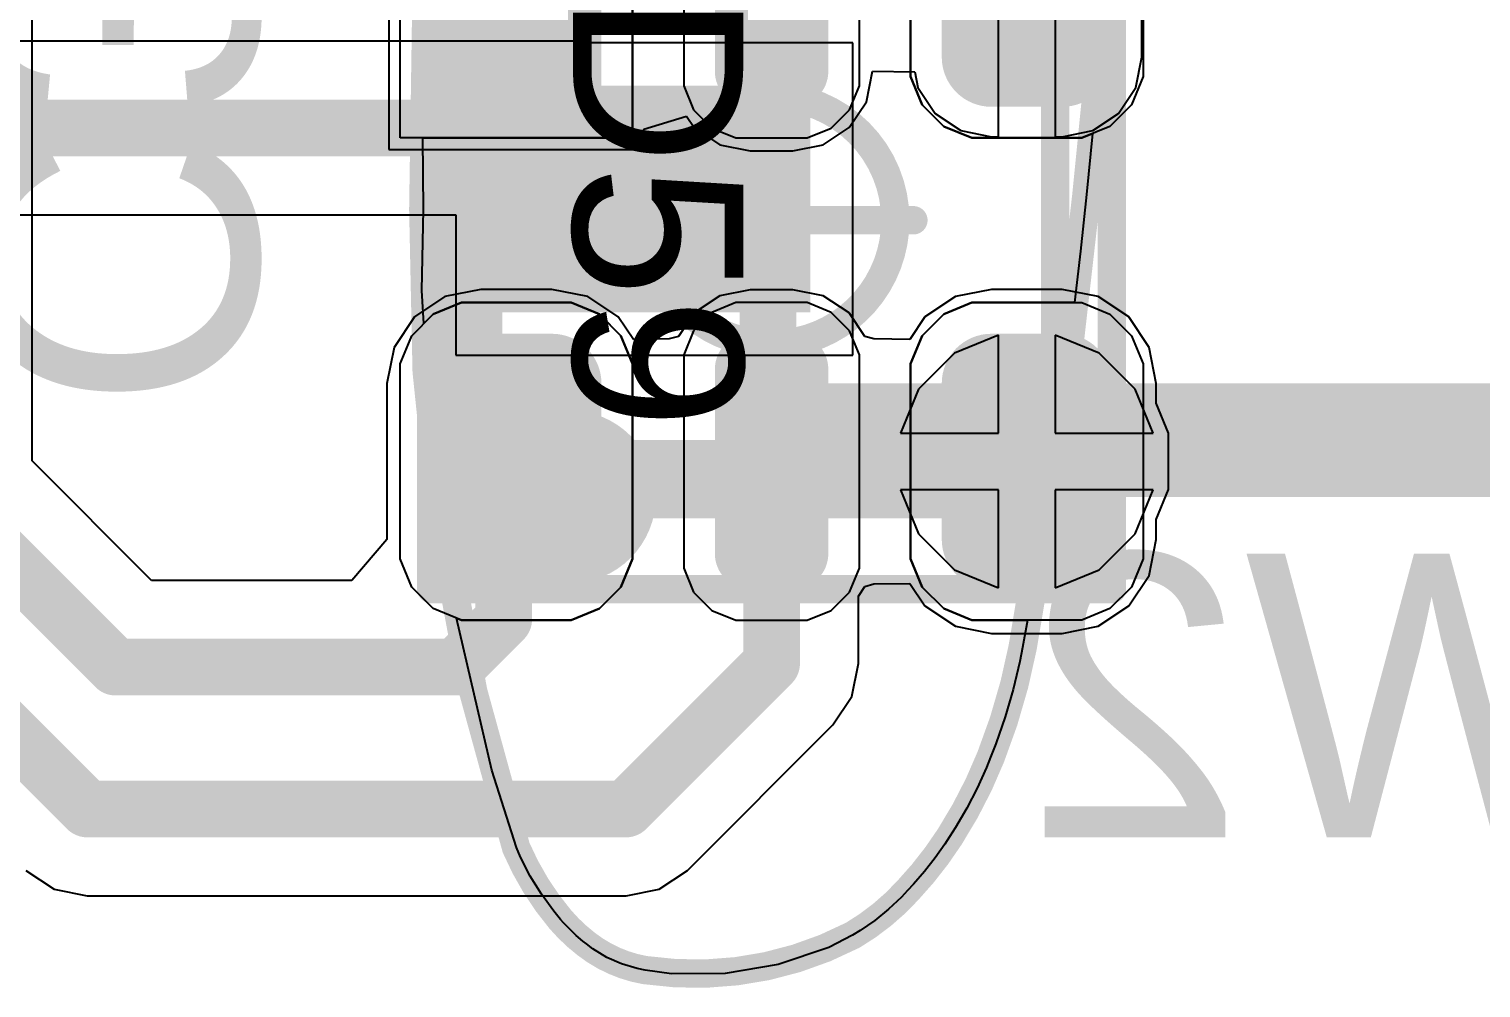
# Model space of a CAD drawing. Header units: inches. Extents: x -52 to 109, y 0 to 35.
# Drawn here: x 75.69 to 80.81, y 3.97 to 7.35 of the extents above; entities that cross this region are included whole.
import ezdxf

# ---------------------------------------------------------------- set-up
doc = ezdxf.new("R2010")
doc.units = ezdxf.units.IN
for name, color, linetype in [('Bottom 3D Body', 216, 'Continuous'), ('Bottom Courtyard', 56, 'Continuous'), ('Bottom Layer', 5, 'Continuous'), ('Bottom Overlay', 54, 'Continuous'), ('Bottom Paste', 16, 'Continuous'), ('Bottom Solder', 6, 'Continuous'), ('Mechanical 1', 6, 'Continuous'), ('Mechanical 4', 56, 'Continuous'), ('Top Component Outline', 56, 'Continuous'), ('Top Courtyard', 56, 'Continuous'), ('Top Layer', 1, 'Continuous'), ('Top Overlay', 2, 'Continuous'), ('Top Paste', 8, 'Continuous'), ('Top Solder', 216, 'Continuous'), ('Via Holes', 16, 'Continuous')]:
    doc.layers.add(name, color=color, linetype=linetype)
doc.styles.add('Arial', font='', dxfattribs={"height": 0.2})
doc.styles.get('Arial').set_extended_font_data('Arial')

# ---------------------------------------------------------------- blocks, each defined once
blk = doc.blocks.new('APA_RGB_LED_2020_386')
at = {"layer": 'Top Layer'}
h = blk.add_hatch(color=1, dxfattribs=at)
edge = h.paths.add_edge_path()
edge.add_arc((-1.125, 1.025), 0.125, 90, 180)
edge.add_line((-1.25, 1.025), (-1.25, 0.775))
edge.add_arc((-1.125, 0.775), 0.125, 180, 270)
edge.add_line((-1.125, 0.65), (-0.575, 0.65))
edge.add_arc((-0.575, 0.775), 0.125, 270, 360)
edge.add_line((-0.45, 0.775), (-0.45, 1.025))
edge.add_arc((-0.575, 1.025), 0.125, 0, 90)
edge.add_line((-0.575, 1.15), (-1.125, 1.15))
h = blk.add_hatch(color=1, dxfattribs=at)
edge = h.paths.add_edge_path()
edge.add_arc((0.575, 1.025), 0.125, 90, 180)
edge.add_line((0.45, 1.025), (0.45, 0.775))
edge.add_arc((0.575, 0.775), 0.125, 180, 270)
edge.add_line((0.575, 0.65), (1.125, 0.65))
edge.add_arc((1.125, 0.775), 0.125, 270, 360)
edge.add_line((1.25, 0.775), (1.25, 1.025))
edge.add_arc((1.125, 1.025), 0.125, 0, 90)
edge.add_line((1.125, 1.15), (0.575, 1.15))
h = blk.add_hatch(color=1, dxfattribs=at)
edge = h.paths.add_edge_path()
edge.add_arc((-1.175, 0.075), 0.075, 90, 180)
edge.add_line((-1.25, 0.075), (-1.25, -0.075))
edge.add_arc((-1.175, -0.075), 0.075, 180, 270)
edge.add_line((-1.175, -0.15), (-0.525, -0.15))
edge.add_arc((-0.525, -0.075), 0.075, 270, 360)
edge.add_line((-0.45, -0.075), (-0.45, 0.075))
edge.add_arc((-0.525, 0.075), 0.075, 0, 90)
edge.add_line((-0.525, 0.15), (-1.175, 0.15))
h = blk.add_hatch(color=1, dxfattribs=at)
edge = h.paths.add_edge_path()
edge.add_arc((0.525, 0.075), 0.075, 90, 180)
edge.add_line((0.45, 0.075), (0.45, -0.075))
edge.add_arc((0.525, -0.075), 0.075, 180, 270)
edge.add_line((0.525, -0.15), (1.175, -0.15))
edge.add_arc((1.175, -0.075), 0.075, 270, 360)
edge.add_line((1.25, -0.075), (1.25, 0.075))
edge.add_arc((1.175, 0.075), 0.075, 0, 90)
edge.add_line((1.175, 0.15), (0.525, 0.15))
blk.add_hatch(color=1, dxfattribs=at).paths.add_polyline_path([(-1.25, -0.65), (-0.45, -0.65), (-0.45, -1.15), (-1.25, -1.15)])
h = blk.add_hatch(color=1, dxfattribs=at)
edge = h.paths.add_edge_path()
edge.add_arc((0.575, -0.775), 0.125, 90, 180)
edge.add_line((0.45, -0.775), (0.45, -1.025))
edge.add_arc((0.575, -1.025), 0.125, 180, 270)
edge.add_line((0.575, -1.15), (1.125, -1.15))
edge.add_arc((1.125, -1.025), 0.125, 270, 360)
edge.add_line((1.25, -1.025), (1.25, -0.775))
edge.add_arc((1.125, -0.775), 0.125, 0, 90)
edge.add_line((1.125, -0.65), (0.575, -0.65))
at = {"layer": 'Top Paste'}
h = blk.add_hatch(color=8, dxfattribs=at)
edge = h.paths.add_edge_path()
edge.add_arc((-1.125, 1.025), 0.125, 90, 180)
edge.add_line((-1.25, 1.025), (-1.25, 0.775))
edge.add_arc((-1.125, 0.775), 0.125, 180, 270)
edge.add_line((-1.125, 0.65), (-0.575, 0.65))
edge.add_arc((-0.575, 0.775), 0.125, 270, 360)
edge.add_line((-0.45, 0.775), (-0.45, 1.025))
edge.add_arc((-0.575, 1.025), 0.125, 0, 90)
edge.add_line((-0.575, 1.15), (-1.125, 1.15))
h = blk.add_hatch(color=8, dxfattribs=at)
edge = h.paths.add_edge_path()
edge.add_arc((0.575, 1.025), 0.125, 90, 180)
edge.add_line((0.45, 1.025), (0.45, 0.775))
edge.add_arc((0.575, 0.775), 0.125, 180, 270)
edge.add_line((0.575, 0.65), (1.125, 0.65))
edge.add_arc((1.125, 0.775), 0.125, 270, 360)
edge.add_line((1.25, 0.775), (1.25, 1.025))
edge.add_arc((1.125, 1.025), 0.125, 0, 90)
edge.add_line((1.125, 1.15), (0.575, 1.15))
h = blk.add_hatch(color=8, dxfattribs=at)
edge = h.paths.add_edge_path()
edge.add_arc((-1.175, 0.075), 0.075, 90, 180)
edge.add_line((-1.25, 0.075), (-1.25, -0.075))
edge.add_arc((-1.175, -0.075), 0.075, 180, 270)
edge.add_line((-1.175, -0.15), (-0.525, -0.15))
edge.add_arc((-0.525, -0.075), 0.075, 270, 360)
edge.add_line((-0.45, -0.075), (-0.45, 0.075))
edge.add_arc((-0.525, 0.075), 0.075, 0, 90)
edge.add_line((-0.525, 0.15), (-1.175, 0.15))
h = blk.add_hatch(color=8, dxfattribs=at)
edge = h.paths.add_edge_path()
edge.add_arc((0.525, 0.075), 0.075, 90, 180)
edge.add_line((0.45, 0.075), (0.45, -0.075))
edge.add_arc((0.525, -0.075), 0.075, 180, 270)
edge.add_line((0.525, -0.15), (1.175, -0.15))
edge.add_arc((1.175, -0.075), 0.075, 270, 360)
edge.add_line((1.25, -0.075), (1.25, 0.075))
edge.add_arc((1.175, 0.075), 0.075, 0, 90)
edge.add_line((1.175, 0.15), (0.525, 0.15))
blk.add_hatch(color=8, dxfattribs=at).paths.add_polyline_path([(-1.25, -0.65), (-0.45, -0.65), (-0.45, -1.15), (-1.25, -1.15)])
h = blk.add_hatch(color=8, dxfattribs=at)
edge = h.paths.add_edge_path()
edge.add_arc((0.575, -0.775), 0.125, 90, 180)
edge.add_line((0.45, -0.775), (0.45, -1.025))
edge.add_arc((0.575, -1.025), 0.125, 180, 270)
edge.add_line((0.575, -1.15), (1.125, -1.15))
edge.add_arc((1.125, -1.025), 0.125, 270, 360)
edge.add_line((1.25, -1.025), (1.25, -0.775))
edge.add_arc((1.125, -0.775), 0.125, 0, 90)
edge.add_line((1.125, -0.65), (0.575, -0.65))
at = {"layer": 'Top Solder'}
h = blk.add_hatch(color=216, dxfattribs=at)
edge = h.paths.add_edge_path()
edge.add_arc((-1.125, 1.025), 0.175, 90, 180)
edge.add_line((-1.3, 1.025), (-1.3, 0.775))
edge.add_arc((-1.125, 0.775), 0.175, 180, 270)
edge.add_line((-1.125, 0.6), (-0.575, 0.6))
edge.add_arc((-0.575, 0.775), 0.175, 270, 360)
edge.add_line((-0.4, 0.775), (-0.4, 1.025))
edge.add_arc((-0.575, 1.025), 0.175, 0, 90)
edge.add_line((-0.575, 1.2), (-1.125, 1.2))
h = blk.add_hatch(color=216, dxfattribs=at)
edge = h.paths.add_edge_path()
edge.add_arc((0.575, 1.025), 0.175, 90, 180)
edge.add_line((0.4, 1.025), (0.4, 0.775))
edge.add_arc((0.575, 0.775), 0.175, 180, 270)
edge.add_line((0.575, 0.6), (1.125, 0.6))
edge.add_arc((1.125, 0.775), 0.175, 270, 360)
edge.add_line((1.3, 0.775), (1.3, 1.025))
edge.add_arc((1.125, 1.025), 0.175, 0, 90)
edge.add_line((1.125, 1.2), (0.575, 1.2))
h = blk.add_hatch(color=216, dxfattribs=at)
edge = h.paths.add_edge_path()
edge.add_arc((-1.175, 0.075), 0.125, 90, 180)
edge.add_line((-1.3, 0.075), (-1.3, -0.075))
edge.add_arc((-1.175, -0.075), 0.125, 180, 270)
edge.add_line((-1.175, -0.2), (-0.525, -0.2))
edge.add_arc((-0.525, -0.075), 0.125, 270, 360)
edge.add_line((-0.4, -0.075), (-0.4, 0.075))
edge.add_arc((-0.525, 0.075), 0.125, 0, 90)
edge.add_line((-0.525, 0.2), (-1.175, 0.2))
h = blk.add_hatch(color=216, dxfattribs=at)
edge = h.paths.add_edge_path()
edge.add_arc((0.525, 0.075), 0.125, 90, 180)
edge.add_line((0.4, 0.075), (0.4, -0.075))
edge.add_arc((0.525, -0.075), 0.125, 180, 270)
edge.add_line((0.525, -0.2), (1.175, -0.2))
edge.add_arc((1.175, -0.075), 0.125, 270, 360)
edge.add_line((1.3, -0.075), (1.3, 0.075))
edge.add_arc((1.175, 0.075), 0.125, 0, 90)
edge.add_line((1.175, 0.2), (0.525, 0.2))
blk.add_hatch(color=216, dxfattribs=at).paths.add_polyline_path([(-1.3, -0.6), (-0.4, -0.6), (-0.4, -1.2), (-1.3, -1.2)])
h = blk.add_hatch(color=216, dxfattribs=at)
edge = h.paths.add_edge_path()
edge.add_arc((0.575, -0.775), 0.175, 90, 180)
edge.add_line((0.4, -0.775), (0.4, -1.025))
edge.add_arc((0.575, -1.025), 0.175, 180, 270)
edge.add_line((0.575, -1.2), (1.125, -1.2))
edge.add_arc((1.125, -1.025), 0.175, 270, 360)
edge.add_line((1.3, -1.025), (1.3, -0.775))
edge.add_arc((1.125, -0.775), 0.175, 0, 90)
edge.add_line((1.125, -0.6), (0.575, -0.6))
at = {"layer": 'Top Component Outline'}
for points in [[(1, 1, 0.1, 0.1, 0), (-1, 1, 0.1, 0.1, 0)], [(-1, -1, 0.1, 0.1, 0), (-1, 1, 0.1, 0.1, 0)], [(1, -1, 0.1, 0.1, 0), (1, 1, 0.1, 0.1, 0)], [(1, -1, 0.1, 0.1, 0), (-1, -1, 0.1, 0.1, 0)]]:
    blk.add_lwpolyline(points, format="xyseb", dxfattribs=at)
for points in [[(-1.025, 1, 0.05, 0.05, 1), (-0.975, 1, 0.05, 0.05, 1)], [(-1.025, 1, 0.05, 0.05, 1), (-0.975, 1, 0.05, 0.05, 1)], [(0.975, 1, 0.05, 0.05, 1), (1.025, 1, 0.05, 0.05, 1)], [(0.975, 1, 0.05, 0.05, 1), (1.025, 1, 0.05, 0.05, 1)], [(-1.025, -1, 0.05, 0.05, 1), (-0.975, -1, 0.05, 0.05, 1)], [(-1.025, -1, 0.05, 0.05, 1), (-0.975, -1, 0.05, 0.05, 1)], [(0.975, -1, 0.05, 0.05, 1), (1.025, -1, 0.05, 0.05, 1)], [(0.975, -1, 0.05, 0.05, 1), (1.025, -1, 0.05, 0.05, 1)]]:
    blk.add_lwpolyline(points, format="xyseb", close=True, dxfattribs=at)
at = {"layer": 'Top Courtyard'}
for points in [[(-1.3, -1.2, 0.1, 0.1, 0), (-1.3, 1.2, 0.1, 0.1, 0)], [(1.3, 1.2, 0.1, 0.1, 0), (-1.3, 1.2, 0.1, 0.1, 0)], [(1.3, -1.2, 0.1, 0.1, 0), (1.3, 1.2, 0.1, 0.1, 0)], [(0, -0.5, 0.1, 0.1, 0), (0, 0.5, 0.1, 0.1, 0)], [(0.5, 0, 0.1, 0.1, 0), (-0.5, 0, 0.1, 0.1, 0)], [(1.3, -1.2, 0.1, 0.1, 0), (-1.3, -1.2, 0.1, 0.1, 0)]]:
    blk.add_lwpolyline(points, format="xyseb", dxfattribs=at)
for points in [[(-1.325, 1.2, 0.05, 0.05, 1), (-1.275, 1.2, 0.05, 0.05, 1)], [(-1.325, 1.2, 0.05, 0.05, 1), (-1.275, 1.2, 0.05, 0.05, 1)], [(1.275, 1.2, 0.05, 0.05, 1), (1.325, 1.2, 0.05, 0.05, 1)], [(1.275, 1.2, 0.05, 0.05, 1), (1.325, 1.2, 0.05, 0.05, 1)], [(-0.025, 0.5, 0.05, 0.05, 1), (0.025, 0.5, 0.05, 0.05, 1)], [(-0.525, 0, 0.05, 0.05, 1), (-0.475, 0, 0.05, 0.05, 1)], [(0.475, 0, 0.05, 0.05, 1), (0.525, 0, 0.05, 0.05, 1)], [(-0.025, -0.5, 0.05, 0.05, 1), (0.025, -0.5, 0.05, 0.05, 1)], [(-1.325, -1.2, 0.05, 0.05, 1), (-1.275, -1.2, 0.05, 0.05, 1)], [(-1.325, -1.2, 0.05, 0.05, 1), (-1.275, -1.2, 0.05, 0.05, 1)], [(1.275, -1.2, 0.05, 0.05, 1), (1.325, -1.2, 0.05, 0.05, 1)], [(1.275, -1.2, 0.05, 0.05, 1), (1.325, -1.2, 0.05, 0.05, 1)]]:
    blk.add_lwpolyline(points, format="xyseb", close=True, dxfattribs=at)
at = {"layer": 'Top Overlay'}
for p, q in [((-1.2929, 1.2689), (-1.1937, 1.31)), ((-1.1937, 1.31), (-1.14, 1.31)), ((-1.14, 1.31), (-1.14, 1.31)), ((-1.14, 1.31), (-0.56, 1.31)), ((-0.56, 1.31), (-0.5063, 1.31)), ((-0.5063, 1.31), (-0.4071, 1.2689)), ((0.4071, 1.2689), (0.5063, 1.31)), ((0.5063, 1.31), (0.56, 1.31)), ((0.56, 1.31), (0.56, 1.31)), ((0.56, 1.31), (1.14, 1.31)), ((1.14, 1.31), (1.1937, 1.31)), ((1.1937, 1.31), (1.2929, 1.2689)), ((-1.3689, 1.1929), (-1.2929, 1.2689)), ((-0.4071, 1.2689), (-0.3311, 1.1929)), ((0.3311, 1.1929), (0.4071, 1.2689)), ((1.2929, 1.2689), (1.3689, 1.1929)), ((-1.41, 1.0937), (-1.3689, 1.1929)), ((-0.3311, 1.1929), (-0.29, 1.0937)), ((0.29, 1.0937), (0.3311, 1.1929)), ((1.3689, 1.1929), (1.41, 1.0937)), ((-1.41, 1.04), (-1.41, 1.0937)), ((-0.29, 1.0937), (-0.29, 1.04)), ((0.29, 1.04), (0.29, 1.0937)), ((1.41, 1.0937), (1.41, 1.04)), ((-1.41, 0.76), (-1.41, 1.04)), ((-0.29, 1.04), (-0.29, 1.04)), ((-0.29, 1.04), (-0.29, 0.76)), ((0.29, 0.76), (0.29, 1.04)), ((1.41, 1.04), (1.41, 1.04)), ((1.41, 1.04), (1.41, 0.76)), ((-1.41, 0.76), (-1.41, 0.76)), ((-1.41, 0.7063), (-1.41, 0.76)), ((-0.29, 0.76), (-0.29, 0.7063)), ((0.29, 0.76), (0.29, 0.76)), ((0.29, 0.7063), (0.29, 0.76)), ((1.41, 0.76), (1.41, 0.7063)), ((-1.3689, 0.6071), (-1.41, 0.7063)), ((-0.29, 0.7063), (-0.3311, 0.6071)), ((0.3311, 0.6071), (0.29, 0.7063)), ((1.41, 0.7063), (1.3689, 0.6071)), ((-1.2929, 0.5311), (-1.3689, 0.6071)), ((-0.3311, 0.6071), (-0.4071, 0.5311)), ((0.4071, 0.5311), (0.3311, 0.6071)), ((1.3689, 0.6071), (1.2929, 0.5311)), ((-1.1937, 0.49), (-1.2929, 0.5311)), ((-0.4071, 0.5311), (-0.5063, 0.49)), ((0.5063, 0.49), (0.4071, 0.5311)), ((1.2929, 0.5311), (1.1937, 0.49)), ((-1.14, 0.49), (-1.1937, 0.49)), ((-0.56, 0.49), (-1.14, 0.49)), ((-0.5063, 0.49), (-0.56, 0.49)), ((-0.56, 0.49), (-0.56, 0.49)), ((0.56, 0.49), (0.5063, 0.49)), ((1.14, 0.49), (0.56, 0.49)), ((1.1937, 0.49), (1.14, 0.49)), ((1.14, 0.49), (1.14, 0.49)), ((-1.2258, 0.31), (-1.3103, 0.275)), ((-1.18, 0.31), (-1.2258, 0.31)), ((-0.52, 0.31), (-1.18, 0.31)), ((-0.4742, 0.31), (-0.52, 0.31)), ((-0.52, 0.31), (-0.52, 0.31)), ((-0.3897, 0.275), (-0.4742, 0.31)), ((0.4743, 0.31), (0.3897, 0.275)), ((0.52, 0.31), (0.4743, 0.31)), ((1.18, 0.31), (0.52, 0.31)), ((1.2258, 0.31), (1.18, 0.31)), ((1.18, 0.31), (1.18, 0.31)), ((1.3103, 0.275), (1.2258, 0.31)), ((-1.3103, 0.275), (-1.375, 0.2103)), ((-0.325, 0.2103), (-0.3897, 0.275)), ((0.3897, 0.275), (0.325, 0.2103)), ((1.375, 0.2103), (1.3103, 0.275)), ((-1.375, 0.2103), (-1.41, 0.1257)), ((-0.29, 0.1257), (-0.325, 0.2103)), ((0.325, 0.2103), (0.29, 0.1257)), ((1.41, 0.1257), (1.375, 0.2103)), ((-1.41, 0.1257), (-1.41, 0.08)), ((-0.29, 0.08), (-0.29, 0.1257)), ((0.29, 0.1257), (0.29, 0.08)), ((1.41, 0.08), (1.41, 0.1257)), ((-1.41, 0.08), (-1.41, -0.08)), ((-1.41, 0.08), (-1.41, 0.08)), ((-0.29, -0.08), (-0.29, 0.08)), ((0.29, 0.08), (0.29, -0.08)), ((0.29, 0.08), (0.29, 0.08)), ((1.41, -0.08), (1.41, 0.08)), ((-1.41, -0.08), (-1.41, -0.1258)), ((-0.29, -0.1258), (-0.29, -0.08)), ((-0.29, -0.08), (-0.29, -0.08)), ((0.29, -0.08), (0.29, -0.1258)), ((1.41, -0.1258), (1.41, -0.08)), ((1.41, -0.08), (1.41, -0.08)), ((-1.41, -0.1258), (-1.375, -0.2103)), ((-0.325, -0.2103), (-0.29, -0.1258)), ((0.29, -0.1258), (0.325, -0.2103)), ((1.375, -0.2103), (1.41, -0.1258)), ((-1.375, -0.2103), (-1.3103, -0.275)), ((-0.3897, -0.275), (-0.325, -0.2103)), ((0.325, -0.2103), (0.3897, -0.275)), ((1.3103, -0.275), (1.375, -0.2103)), ((-1.3103, -0.275), (-1.2258, -0.31)), ((-0.4742, -0.31), (-0.3897, -0.275)), ((0.3897, -0.275), (0.4743, -0.31)), ((1.2258, -0.31), (1.3103, -0.275)), ((-1.2258, -0.31), (-1.18, -0.31)), ((-1.18, -0.31), (-1.18, -0.31)), ((-1.18, -0.31), (-0.52, -0.31)), ((-0.52, -0.31), (-0.4742, -0.31)), ((0.4743, -0.31), (0.52, -0.31)), ((0.52, -0.31), (0.52, -0.31)), ((0.52, -0.31), (1.18, -0.31)), ((1.18, -0.31), (1.2258, -0.31)), ((-1.41, -1.31), (-1.41, -0.49)), ((-1.41, -0.49), (-0.29, -0.49)), ((-0.29, -0.49), (-0.29, -1.31)), ((0.4071, -0.5311), (0.5063, -0.49)), ((0.5063, -0.49), (0.56, -0.49)), ((0.56, -0.49), (0.56, -0.49)), ((0.56, -0.49), (1.14, -0.49)), ((1.14, -0.49), (1.1937, -0.49)), ((1.1937, -0.49), (1.2929, -0.5311)), ((0.3311, -0.6071), (0.4071, -0.5311)), ((1.2929, -0.5311), (1.3689, -0.6071)), ((0.29, -0.7063), (0.3311, -0.6071)), ((1.3689, -0.6071), (1.41, -0.7063)), ((0.29, -0.76), (0.29, -0.7063)), ((1.41, -0.7063), (1.41, -0.76)), ((0.29, -1.04), (0.29, -0.76)), ((1.41, -0.76), (1.41, -0.76)), ((1.41, -0.76), (1.41, -1.04)), ((0.29, -1.04), (0.29, -1.04)), ((0.29, -1.0937), (0.29, -1.04)), ((1.41, -1.04), (1.41, -1.0937)), ((0.3311, -1.1929), (0.29, -1.0937)), ((1.41, -1.0937), (1.3689, -1.1929)), ((0.4071, -1.2689), (0.3311, -1.1929)), ((1.3689, -1.1929), (1.2929, -1.2689)), ((0.5063, -1.31), (0.4071, -1.2689)), ((1.2929, -1.2689), (1.1937, -1.31)), ((-0.29, -1.31), (-1.41, -1.31)), ((0.56, -1.31), (0.5063, -1.31)), ((1.14, -1.31), (0.56, -1.31)), ((1.1937, -1.31), (1.14, -1.31)), ((1.14, -1.31), (1.14, -1.31))]:
    blk.add_line(p, q, dxfattribs=at)
at = {"layer": 'Top Courtyard', "style": 'Arial'}
blk.add_text('D59', height=0.6, dxfattribs=at).set_placement((-0.8, -0.7))
blk = doc.blocks.new('PTS526_SK15_SMTR2_LFS_B_437')
at = {"layer": 'Bottom Layer'}
blk.add_hatch(color=5, dxfattribs=at).paths.add_polyline_path([(-3.5, -1.5), (-2.5, -1.5), (-2.5, -2.2), (-3.5, -2.2)])
at = {"layer": 'Bottom Paste'}
blk.add_hatch(color=16, dxfattribs=at).paths.add_polyline_path([(-3.5, -1.5), (-2.5, -1.5), (-2.5, -2.2), (-3.5, -2.2)])
at = {"layer": 'Bottom Solder'}
blk.add_hatch(color=6, dxfattribs=at).paths.add_polyline_path([(-3.55, -1.45), (-2.45, -1.45), (-2.45, -2.25), (-3.55, -2.25)])
at = {"layer": 'Bottom 3D Body'}
for points in [[(-2.6, -2.6, 0.2, 0.2, 0), (-2.6, 2.6, 0.2, 0.2, 0)], [(-2.6, -2.6, 0.2, 0.2, 0), (2.6, -2.6, 0.2, 0.2, 0)]]:
    blk.add_lwpolyline(points, format="xyseb", dxfattribs=at)
blk.add_lwpolyline([(-2.65, -2.6, 0.1, 0.1, 1), (-2.55, -2.6, 0.1, 0.1, 1)], format="xyseb", close=True, dxfattribs=at)
blk.add_lwpolyline([(-2.65, -2.6, 0.1, 0.1, 1), (-2.55, -2.6, 0.1, 0.1, 1)], format="xyseb", close=True, dxfattribs=at)
at = {"layer": 'Bottom Courtyard'}
for points in [[(-3.7, -2.8, 0.2, 0.2, 0), (-3.7, 2.8, 0.2, 0.2, 0)], [(-3.7, -2.8, 0.2, 0.2, 0), (3.7, -2.8, 0.2, 0.2, 0)]]:
    blk.add_lwpolyline(points, format="xyseb", dxfattribs=at)
blk.add_lwpolyline([(-3.75, -2.8, 0.1, 0.1, 1), (-3.65, -2.8, 0.1, 0.1, 1)], format="xyseb", close=True, dxfattribs=at)
blk.add_lwpolyline([(-3.75, -2.8, 0.1, 0.1, 1), (-3.65, -2.8, 0.1, 0.1, 1)], format="xyseb", close=True, dxfattribs=at)
at = {"layer": 'Bottom Overlay'}
blk.add_lwpolyline([(-2.6, -2.6, 0.2, 0.2, 0), (2.6, -2.6, 0.2, 0.2, 0)], format="xyseb", dxfattribs=at)
for points in [[(-2.65, -2.6, 0.1, 0.1, 1), (-2.55, -2.6, 0.1, 0.1, 1)], [(-3.15, -2.9, 0.31, 0.31, 1), (-3.45, -2.9, 0.31, 0.31, 1)], [(-3.5275, -2.9, 0.155, 0.155, 1), (-3.3725, -2.9, 0.155, 0.155, 1)], [(-3.2275, -2.9, 0.155, 0.155, 1), (-3.0725, -2.9, 0.155, 0.155, 1)]]:
    blk.add_lwpolyline(points, format="xyseb", close=True, dxfattribs=at)

msp = doc.modelspace()

# ---------------------------------------------------------------- hatches: boundary and pattern name
at = {"layer": 'Bottom Layer'}
h = msp.add_hatch(color=5, dxfattribs=at)
edge = h.paths.add_edge_path()
edge.add_arc((79.2131, 5.825), 0.3, 0, 360)
at = {"layer": 'Top Layer'}
h = msp.add_hatch(color=1, dxfattribs=at)
edge = h.paths.add_edge_path()
edge.add_arc((79.2131, 5.825), 0.3, 0, 360)
at = {"layer": 'Via Holes'}
h = msp.add_hatch(color=7, dxfattribs=at)
edge = h.paths.add_edge_path()
edge.add_arc((79.2131, 5.825), 0.15, 0, 360)

# ---------------------------------------------------------------- linework, layer by layer
at = {"layer": 'Bottom Layer'}
for p, q in [((77.65, 7.3059), (73.1684, 7.3059)), ((77.6796, 7.3), (77.65, 7.3059)), ((77.65, 7.3059), (77.65, 7.3059)), ((78.6, 7.3), (77.6796, 7.3)), ((78.6, 6.2), (78.6, 7.3)), ((73.2951, 6.6941), (77.2, 6.6941)), ((77.2, 6.6941), (77.2, 6.2)), ((79.1131, 6.2706), (78.9582, 6.2065)), ((79.1131, 5.925), (79.1131, 6.2706)), ((79.468, 6.2065), (79.3131, 6.2706)), ((79.3131, 6.2706), (79.3131, 5.925)), ((77.2, 6.2), (78.6, 6.2)), ((78.9582, 6.2065), (78.8316, 6.0799)), ((79.5946, 6.0799), (79.468, 6.2065)), ((78.8316, 6.0799), (78.7675, 5.925)), ((79.6588, 5.925), (79.5946, 6.0799)), ((78.7675, 5.925), (79.1131, 5.925)), ((79.3131, 5.925), (79.6588, 5.925)), ((79.1131, 5.725), (78.7675, 5.725)), ((78.7675, 5.725), (78.8316, 5.5701)), ((79.1131, 5.3793), (79.1131, 5.725)), ((79.6588, 5.725), (79.3131, 5.725)), ((79.3131, 5.725), (79.3131, 5.3793)), ((79.5946, 5.5701), (79.6588, 5.725)), ((78.8316, 5.5701), (78.9582, 5.4435)), ((79.468, 5.4435), (79.5946, 5.5701)), ((78.9582, 5.4435), (79.1131, 5.3793)), ((79.3131, 5.3793), (79.468, 5.4435))]:
    msp.add_line(p, q, dxfattribs=at)
for points in [[(73.1684, 7, 0.2, 0.2, 0), (77.65, 7, 0.2, 0.2, 0)], [(77.65, 7, 0.2, 0.2, 0), (77.9, 6.75, 0.2, 0.2, 0)]]:
    msp.add_lwpolyline(points, format="xyseb", dxfattribs=at)
for points in [[(77.6, 7, 0.1, 0.1, 1), (77.7, 7, 0.1, 0.1, 1)], [(77.6, 7, 0.1, 0.1, 1), (77.7, 7, 0.1, 0.1, 1)], [(77.85, 6.75, 0.1, 0.1, 1), (77.95, 6.75, 0.1, 0.1, 1)]]:
    msp.add_lwpolyline(points, format="xyseb", close=True, dxfattribs=at)
at = {"layer": 'Mechanical 1'}
for points in [[(77.9099, 6.842, 0.1, 0.1, -0.303348), (78.3131, 7.1115, 0.1, 0.1, 0)], [(78.3131, 7.1115, 0.1, 0.1, -0.198912), (78.6218, 6.9836, 0.1, 0.1, 0)], [(78.6218, 6.9836, 0.1, 0.1, -0.198912), (78.7496, 6.675, 0.1, 0.1, 0)], [(78.0045, 6.3663, 0.1, 0.1, -0.303347), (77.9099, 6.842, 0.1, 0.1, 0)], [(78.7496, 6.675, 0.1, 0.1, -0.303347), (78.4802, 6.2717, 0.1, 0.1, 0)], [(78.4802, 6.2717, 0.1, 0.1, -0.303348), (78.0045, 6.3663, 0.1, 0.1, 0)]]:
    msp.add_lwpolyline(points, format="xyseb", dxfattribs=at)
for points in [[(78.2881, 7.1115, 0.05, 0.05, 1), (78.3381, 7.1115, 0.05, 0.05, 1)], [(78.2881, 7.1115, 0.05, 0.05, 1), (78.3381, 7.1115, 0.05, 0.05, 1)], [(78.5968, 6.9836, 0.05, 0.05, 1), (78.6468, 6.9836, 0.05, 0.05, 1)], [(78.5968, 6.9836, 0.05, 0.05, 1), (78.6468, 6.9836, 0.05, 0.05, 1)], [(77.8849, 6.842, 0.05, 0.05, 1), (77.9349, 6.842, 0.05, 0.05, 1)], [(77.8849, 6.842, 0.05, 0.05, 1), (77.9349, 6.842, 0.05, 0.05, 1)], [(78.7246, 6.675, 0.05, 0.05, 1), (78.7746, 6.675, 0.05, 0.05, 1)], [(78.7246, 6.675, 0.05, 0.05, 1), (78.7746, 6.675, 0.05, 0.05, 1)], [(77.9795, 6.3663, 0.05, 0.05, 1), (78.0295, 6.3663, 0.05, 0.05, 1)], [(77.9795, 6.3663, 0.05, 0.05, 1), (78.0295, 6.3663, 0.05, 0.05, 1)], [(78.4552, 6.2717, 0.05, 0.05, 1), (78.5052, 6.2717, 0.05, 0.05, 1)], [(78.4552, 6.2717, 0.05, 0.05, 1), (78.5052, 6.2717, 0.05, 0.05, 1)]]:
    msp.add_lwpolyline(points, format="xyseb", close=True, dxfattribs=at)
at = {"layer": 'Mechanical 4'}
for points in [[(77.085, 6.7125, 0.1, 0.1, -0.036586), (77.5661, 14.2637, 0.1, 0.1, 0)], [(79.4235, 6.7668, 0.1, 0.1, 0), (79.5205, 7.7416, 0.1, 0.1, 0)], [(79.4235, 6.7668, 0.1, 0.1, -0.019932), (79.1985, 5.1702, 0.1, 0.1, 0)], [(77.4123, 4.4635, 0.1, 0.1, -0.082635), (77.085, 6.7125, 0.1, 0.1, 0)], [(79.1985, 5.1702, 0.1, 0.1, -0.047117), (79.0859, 4.7833, 0.1, 0.1, 0)], [(79.0859, 4.7833, 0.1, 0.1, -0.048345), (78.9412, 4.5019, 0.1, 0.1, 0)], [(77.5686, 4.2101, 0.1, 0.1, -0.073772), (77.4123, 4.4635, 0.1, 0.1, 0)], [(78.9412, 4.5019, 0.1, 0.1, -0.046136), (78.793, 4.3125, 0.1, 0.1, 0)], [(78.793, 4.3125, 0.1, 0.1, -0.075274), (78.5992, 4.155, 0.1, 0.1, 0)], [(77.6601, 4.1236, 0.1, 0.1, -0.050498), (77.5686, 4.2101, 0.1, 0.1, 0)], [(78.5992, 4.155, 0.1, 0.1, -0.157581), (77.8671, 4.0321, 0.1, 0.1, 0)], [(77.8671, 4.032, 0.1, 0.1, -0.123738), (77.6601, 4.1236, 0.1, 0.1, 0)]]:
    msp.add_lwpolyline(points, format="xyseb", dxfattribs=at)
for points in [[(79.3985, 6.7668, 0.05, 0.05, 1), (79.4485, 6.7668, 0.05, 0.05, 1)], [(79.3985, 6.7668, 0.05, 0.05, 1), (79.4485, 6.7668, 0.05, 0.05, 1)], [(77.06, 6.7125, 0.05, 0.05, 1), (77.11, 6.7125, 0.05, 0.05, 1)], [(77.06, 6.7125, 0.05, 0.05, 1), (77.11, 6.7125, 0.05, 0.05, 1)], [(79.1735, 5.1702, 0.05, 0.05, 1), (79.2235, 5.1702, 0.05, 0.05, 1)], [(79.1735, 5.1702, 0.05, 0.05, 1), (79.2235, 5.1702, 0.05, 0.05, 1)], [(79.0609, 4.7833, 0.05, 0.05, 1), (79.1109, 4.7833, 0.05, 0.05, 1)], [(79.0609, 4.7833, 0.05, 0.05, 1), (79.1109, 4.7833, 0.05, 0.05, 1)], [(77.3873, 4.4635, 0.05, 0.05, 1), (77.4373, 4.4635, 0.05, 0.05, 1)], [(77.3873, 4.4635, 0.05, 0.05, 1), (77.4373, 4.4635, 0.05, 0.05, 1)], [(78.9162, 4.5019, 0.05, 0.05, 1), (78.9662, 4.5019, 0.05, 0.05, 1)], [(78.9162, 4.5019, 0.05, 0.05, 1), (78.9662, 4.5019, 0.05, 0.05, 1)], [(78.768, 4.3125, 0.05, 0.05, 1), (78.818, 4.3125, 0.05, 0.05, 1)], [(78.768, 4.3125, 0.05, 0.05, 1), (78.818, 4.3125, 0.05, 0.05, 1)], [(77.5436, 4.2101, 0.05, 0.05, 1), (77.5936, 4.2101, 0.05, 0.05, 1)], [(77.5436, 4.2101, 0.05, 0.05, 1), (77.5936, 4.2101, 0.05, 0.05, 1)], [(78.5742, 4.155, 0.05, 0.05, 1), (78.6242, 4.155, 0.05, 0.05, 1)], [(78.5742, 4.155, 0.05, 0.05, 1), (78.6242, 4.155, 0.05, 0.05, 1)], [(77.6351, 4.1236, 0.05, 0.05, 1), (77.6851, 4.1236, 0.05, 0.05, 1)], [(77.6351, 4.1236, 0.05, 0.05, 1), (77.6851, 4.1236, 0.05, 0.05, 1)], [(77.8421, 4.032, 0.05, 0.05, 1), (77.8921, 4.032, 0.05, 0.05, 1)], [(77.8422, 4.0321, 0.05, 0.05, 1), (77.8921, 4.0321, 0.05, 0.05, 1)]]:
    msp.add_lwpolyline(points, format="xyseb", close=True, dxfattribs=at)
at = {"layer": 'Top Layer'}
for p, q in [((75.7059, 5.8267), (75.7059, 12.4183)), ((76.9631, 8.125), (76.9631, 6.925)), ((79.1131, 6.9696), (79.1131, 7.525)), ((79.3131, 7.425), (79.3131, 6.9696)), ((79.6185, 7.25), (79.6185, 7.425)), ((79.5972, 7.1427), (79.6185, 7.25)), ((78.6472, 7.0927), (78.6685, 7.2)), ((78.6685, 7.2), (78.818, 7.1986)), ((78.818, 7.1986), (78.8291, 7.1427)), ((78.8291, 7.1427), (78.8899, 7.0517)), ((79.5364, 7.0517), (79.5972, 7.1427)), ((78.5864, 7.0017), (78.6472, 7.0927)), ((77.8631, 6.9962), (78.0131, 7.0417)), ((78.0131, 7.0417), (78.0399, 7.0017)), ((78.8899, 7.0517), (78.9808, 6.9909)), ((79.4454, 6.9909), (79.5364, 7.0517)), ((77.8631, 6.925), (77.8631, 6.9962)), ((78.0399, 7.0017), (78.1308, 6.9409)), ((78.4954, 6.9409), (78.5864, 7.0017)), ((78.9808, 6.9909), (79.0881, 6.9696)), ((79.0881, 6.9696), (79.1131, 6.9696)), ((79.3131, 6.9696), (79.3381, 6.9696)), ((79.3381, 6.9696), (79.4454, 6.9909)), ((76.9631, 6.925), (77.8631, 6.925)), ((78.1308, 6.9409), (78.2381, 6.9196)), ((78.2381, 6.9196), (78.3881, 6.9196)), ((78.3881, 6.9196), (78.4954, 6.9409)), ((77.1613, 6.4061), (77.0538, 6.3343)), ((77.2881, 6.4314), (77.1613, 6.4061)), ((77.5381, 6.4314), (77.2881, 6.4314)), ((77.6649, 6.4061), (77.5381, 6.4314)), ((77.7724, 6.3343), (77.6649, 6.4061)), ((78.1308, 6.409), (78.0399, 6.3483)), ((78.2381, 6.4304), (78.1308, 6.409)), ((78.3881, 6.4304), (78.2381, 6.4304)), ((78.4954, 6.409), (78.3881, 6.4304)), ((78.5864, 6.3483), (78.4954, 6.409)), ((78.9613, 6.4061), (78.8538, 6.3343)), ((79.0881, 6.4314), (78.9613, 6.4061)), ((79.3381, 6.4314), (79.0881, 6.4314)), ((79.4649, 6.4061), (79.3381, 6.4314)), ((79.5724, 6.3343), (79.4649, 6.4061)), ((77.0538, 6.3343), (76.982, 6.2268)), ((77.8256, 6.2547), (77.7724, 6.3343)), ((78.0399, 6.3483), (77.9848, 6.2659)), ((78.6414, 6.2659), (78.5864, 6.3483)), ((78.8538, 6.3343), (78.8006, 6.2547)), ((79.6443, 6.2268), (79.5724, 6.3343)), ((77.9523, 6.2568), (77.8256, 6.2547)), ((77.9848, 6.2659), (77.9523, 6.2568)), ((78.674, 6.2568), (78.6414, 6.2659)), ((78.8006, 6.2547), (78.674, 6.2568)), ((76.982, 6.2268), (76.9568, 6.1)), ((79.6695, 6.1), (79.6443, 6.2268)), ((76.9568, 6.1), (76.9568, 5.55)), ((79.6695, 6.0298), (79.6695, 6.1)), ((79.7131, 5.9244), (79.6695, 6.0298)), ((79.7131, 5.7255), (79.7131, 5.9244)), ((76.1267, 5.4059), (75.7059, 5.8267)), ((79.6695, 5.6202), (79.7131, 5.7255)), ((79.6695, 5.55), (79.6695, 5.6202)), ((76.9568, 5.55), (76.8325, 5.4059)), ((79.6443, 5.4232), (79.6695, 5.55)), ((76.8325, 5.4059), (76.1267, 5.4059)), ((78.619, 5.3505), (78.6414, 5.3841)), ((78.6414, 5.3841), (78.674, 5.3931)), ((78.674, 5.3931), (78.8006, 5.3953)), ((78.8006, 5.3953), (78.8538, 5.3157)), ((79.5724, 5.3157), (79.6443, 5.4232)), ((78.619, 5.1131), (78.619, 5.3505)), ((78.8538, 5.3157), (78.9613, 5.2438)), ((79.4649, 5.2438), (79.5724, 5.3157)), ((78.9613, 5.2438), (79.0881, 5.2186)), ((79.3381, 5.2186), (79.4649, 5.2438)), ((79.0881, 5.2186), (79.3381, 5.2186)), ((78.5957, 4.9961), (78.619, 5.1131)), ((78.619, 5.1131), (78.619, 5.1131)), ((78.5294, 4.8968), (78.5957, 4.9961)), ((78.0163, 4.3837), (78.5294, 4.8968)), ((75.6837, 4.3837), (75.7829, 4.3174)), ((77.9171, 4.3174), (78.0163, 4.3837)), ((75.7829, 4.3174), (75.9, 4.2941)), ((77.8, 4.2941), (77.9171, 4.3174)), ((75.9, 4.2941), (75.9, 4.2941)), ((75.9, 4.2941), (77.8, 4.2941)), ((77.8, 4.2941), (77.8, 4.2941))]:
    msp.add_line(p, q, dxfattribs=at)
for points in [[(77.3685, 5.7804, 0.2, 0.2, 0), (77.4131, 5.825, 0.2, 0.2, 0)], [(78.3131, 5.1131, 0.2, 0.2, 0), (78.3131, 5.825, 0.2, 0.2, 0)], [(77.3685, 5.2685, 0.2, 0.2, 0), (77.3685, 5.7804, 0.2, 0.2, 0)], [(75.4, 5.7, 0.2, 0.2, 0), (76, 5.1, 0.2, 0.2, 0)], [(75, 5.5, 0.2, 0.2, 0), (75.9, 4.6, 0.2, 0.2, 0)], [(77.2, 5.1, 0.2, 0.2, 0), (77.3685, 5.2685, 0.2, 0.2, 0)], [(76, 5.1, 0.2, 0.2, 0), (77.2, 5.1, 0.2, 0.2, 0)], [(77.8, 4.6, 0.2, 0.2, 0), (78.3131, 5.1131, 0.2, 0.2, 0)], [(75.9, 4.6, 0.2, 0.2, 0), (77.8, 4.6, 0.2, 0.2, 0)]]:
    msp.add_lwpolyline(points, format="xyseb", dxfattribs=at)
for points in [[(77.3631, 5.825, 0.1, 0.1, 1), (77.4631, 5.825, 0.1, 0.1, 1)], [(78.2631, 5.825, 0.1, 0.1, 1), (78.3631, 5.825, 0.1, 0.1, 1)], [(77.3185, 5.7804, 0.1, 0.1, 1), (77.4185, 5.7804, 0.1, 0.1, 1)], [(77.3185, 5.7804, 0.1, 0.1, 1), (77.4185, 5.7804, 0.1, 0.1, 1)], [(77.3185, 5.2685, 0.1, 0.1, 1), (77.4185, 5.2685, 0.1, 0.1, 1)], [(77.3185, 5.2685, 0.1, 0.1, 1), (77.4185, 5.2685, 0.1, 0.1, 1)], [(75.95, 5.1, 0.1, 0.1, 1), (76.05, 5.1, 0.1, 0.1, 1)], [(75.95, 5.1, 0.1, 0.1, 1), (76.05, 5.1, 0.1, 0.1, 1)], [(77.15, 5.1, 0.1, 0.1, 1), (77.25, 5.1, 0.1, 0.1, 1)], [(77.15, 5.1, 0.1, 0.1, 1), (77.25, 5.1, 0.1, 0.1, 1)], [(78.2631, 5.1131, 0.1, 0.1, 1), (78.3631, 5.1131, 0.1, 0.1, 1)], [(78.2631, 5.1131, 0.1, 0.1, 1), (78.3631, 5.1131, 0.1, 0.1, 1)], [(75.85, 4.6, 0.1, 0.1, 1), (75.95, 4.6, 0.1, 0.1, 1)], [(75.85, 4.6, 0.1, 0.1, 1), (75.95, 4.6, 0.1, 0.1, 1)], [(77.75, 4.6, 0.1, 0.1, 1), (77.85, 4.6, 0.1, 0.1, 1)], [(77.75, 4.6, 0.1, 0.1, 1), (77.85, 4.6, 0.1, 0.1, 1)]]:
    msp.add_lwpolyline(points, format="xyseb", close=True, dxfattribs=at)
at = {"layer": 'Top Overlay'}
for p, q in [((77.8231, 6.965), (77.8231, 8.085)), ((78.0031, 7.855), (78.0031, 7.195)), ((78.6231, 7.195), (78.6231, 7.855)), ((78.8031, 7.815), (78.8031, 7.235)), ((78.8031, 7.235), (78.8031, 7.1813)), ((78.0031, 7.195), (78.0031, 7.1492)), ((78.6231, 7.1492), (78.6231, 7.195)), ((78.8031, 7.1813), (78.8442, 7.082)), ((78.0031, 7.1492), (78.0381, 7.0647)), ((78.5881, 7.0647), (78.6231, 7.1492)), ((78.8442, 7.082), (78.9202, 7.0061)), ((78.0381, 7.0647), (78.1028, 7)), ((78.5234, 7), (78.5881, 7.0647)), ((77.0859, 6.7133), (77.0835, 6.965)), ((77.0835, 6.965), (77.8231, 6.965)), ((78.1028, 7), (78.1874, 6.965)), ((78.1874, 6.965), (78.4389, 6.965)), ((78.4389, 6.965), (78.5234, 7)), ((78.9202, 7.0061), (79.0194, 6.965)), ((79.0194, 6.965), (79.4068, 6.965)), ((79.4068, 6.965), (79.4445, 6.9806)), ((79.4445, 6.9806), (79.4231, 6.7663)), ((79.4231, 6.7663), (79.4029, 6.5656)), ((79.4231, 6.7663), (79.4231, 6.7663)), ((77.0801, 6.4278), (77.0859, 6.7133)), ((79.4029, 6.5656), (79.3811, 6.385)), ((77.0873, 6.311), (77.0801, 6.4278)), ((77.2194, 6.385), (77.1202, 6.3439)), ((77.6068, 6.385), (77.2194, 6.385)), ((77.7061, 6.3439), (77.6068, 6.385)), ((78.1028, 6.35), (78.0381, 6.2853)), ((78.1874, 6.385), (78.1028, 6.35)), ((78.4389, 6.385), (78.1874, 6.385)), ((78.5234, 6.35), (78.4389, 6.385)), ((78.5881, 6.2853), (78.5234, 6.35)), ((79.0194, 6.385), (78.9202, 6.3439)), ((79.3811, 6.385), (79.0194, 6.385)), ((77.1202, 6.3439), (77.0873, 6.311)), ((77.782, 6.2679), (77.7061, 6.3439)), ((78.9202, 6.3439), (78.8442, 6.2679)), ((77.8231, 6.1687), (77.782, 6.2679)), ((78.0381, 6.2853), (78.0031, 6.2007)), ((78.6231, 6.2007), (78.5881, 6.2853)), ((78.8442, 6.2679), (78.8031, 6.1687)), ((78.0031, 6.2007), (78.0031, 6.155)), ((78.6231, 6.155), (78.6231, 6.2007)), ((77.8231, 6.115), (77.8231, 6.1687)), ((78.0031, 6.155), (78.0031, 5.495)), ((78.6231, 5.495), (78.6231, 6.155)), ((78.8031, 6.1687), (78.8031, 6.115)), ((77.8231, 5.535), (77.8231, 6.115)), ((78.8031, 6.115), (78.8031, 5.535)), ((77.8231, 5.4813), (77.8231, 5.535)), ((78.8031, 5.535), (78.8031, 5.4813)), ((77.782, 5.382), (77.8231, 5.4813)), ((78.0031, 5.495), (78.0031, 5.4492)), ((78.6231, 5.4492), (78.6231, 5.495)), ((78.8031, 5.4813), (78.8442, 5.382)), ((78.0031, 5.4492), (78.0381, 5.3647)), ((78.5881, 5.3647), (78.6231, 5.4492)), ((77.7061, 5.3061), (77.782, 5.382)), ((78.8442, 5.382), (78.9202, 5.3061)), ((78.0381, 5.3647), (78.1028, 5.3)), ((78.5234, 5.3), (78.5881, 5.3647)), ((77.6068, 5.265), (77.7061, 5.3061)), ((78.1028, 5.3), (78.1874, 5.265)), ((78.4389, 5.265), (78.5234, 5.3)), ((78.9202, 5.3061), (79.0194, 5.265)), ((77.3262, 4.7363), (77.2025, 5.272)), ((77.2025, 5.272), (77.2194, 5.265)), ((77.2194, 5.265), (77.6068, 5.265)), ((78.1874, 5.265), (78.4389, 5.265)), ((79.0194, 5.265), (79.2152, 5.265)), ((79.2152, 5.265), (79.1978, 5.1693)), ((79.1883, 5.1198), (79.1647, 5.0217)), ((79.1978, 5.1693), (79.1883, 5.1198)), ((79.1978, 5.1693), (79.1978, 5.1693)), ((79.1647, 5.0217), (79.1365, 4.9249)), ((79.1365, 4.9249), (79.1037, 4.8295)), ((79.1037, 4.8295), (79.0851, 4.7826)), ((79.0851, 4.7826), (79.0705, 4.7458)), ((77.4132, 4.4643), (77.3262, 4.7363)), ((79.0705, 4.7458), (79.0377, 4.6738)), ((79.0377, 4.6738), (79.0015, 4.6034)), ((79.0015, 4.6034), (78.962, 4.5349)), ((78.962, 4.5349), (78.9405, 4.5016)), ((77.4279, 4.4299), (77.4132, 4.4643)), ((78.9242, 4.4764), (78.8894, 4.4274)), ((78.9405, 4.5016), (78.9242, 4.4764)), ((77.4623, 4.3636), (77.4279, 4.4299)), ((78.8894, 4.4274), (78.8523, 4.3801)), ((77.5015, 4.3), (77.4623, 4.3636)), ((78.8523, 4.3801), (78.813, 4.3345)), ((78.7923, 4.3127), (78.7712, 4.2896)), ((78.813, 4.3345), (78.7923, 4.3127)), ((77.5451, 4.2394), (77.5015, 4.3)), ((78.7712, 4.2896), (78.7257, 4.2467)), ((77.5691, 4.2107), (77.5451, 4.2394)), ((77.5794, 4.1988), (77.5691, 4.2107)), ((77.5691, 4.2107), (77.5691, 4.2107)), ((77.6011, 4.176), (77.5794, 4.1988)), ((78.677, 4.2073), (78.6255, 4.1717)), ((78.7257, 4.2467), (78.677, 4.2073)), ((77.624, 4.1543), (77.6011, 4.176)), ((77.6479, 4.1338), (77.624, 4.1543)), ((78.5985, 4.1558), (78.5148, 4.1122)), ((78.6255, 4.1717), (78.5985, 4.1558)), ((78.5985, 4.1558), (78.5985, 4.1558)), ((77.6603, 4.1242), (77.6479, 4.1338)), ((77.6828, 4.1065), (77.6603, 4.1242)), ((77.7319, 4.0771), (77.6828, 4.1065)), ((78.5148, 4.1122), (78.3357, 4.0521)), ((77.7841, 4.0539), (77.7319, 4.0771)), ((77.8389, 4.0373), (77.7841, 4.0539)), ((78.3357, 4.0521), (78.1494, 4.0207)), ((77.8671, 4.0324), (77.8389, 4.0373)), ((77.9605, 4.0187), (77.8671, 4.0324)), ((78.1494, 4.0207), (77.9605, 4.0187))]:
    msp.add_line(p, q, dxfattribs=at)

# ---------------------------------------------------------------- block references
msp.add_blockref('PTS526_SK15_SMTR2_LFS_B_437', (80.9, 8.6))
at = {"rotation": 270}
msp.add_blockref('APA_RGB_LED_2020_386', (78.3131, 6.675), dxfattribs=at)

# ---------------------------------------------------------------- texts
at = {"layer": 'Bottom Overlay', "style": 'Arial', "text_generation_flag": 2}
msp.add_text('C3', height=1, rotation=270, dxfattribs=at).set_placement((75.5, 6))
msp.add_text('SW2', height=1, dxfattribs=at).set_placement((82.2329, 4.5002))

doc.saveas('drawing.dxf')
